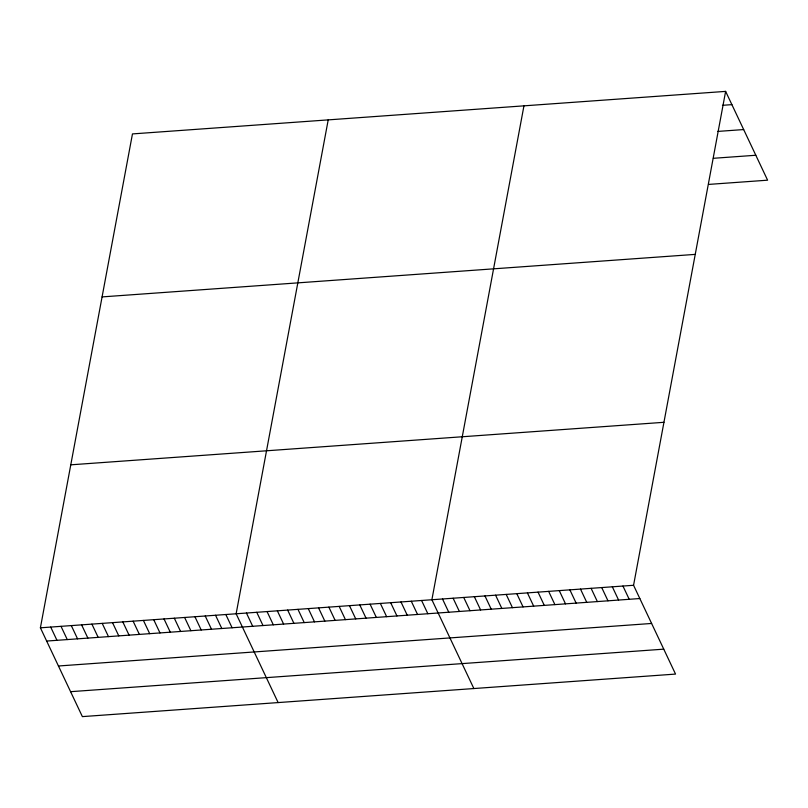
<?xml version="1.0" encoding="UTF-8"?>
<svg xmlns="http://www.w3.org/2000/svg" width="808" height="808" viewBox="0 0 808 808"><rect width="100%" height="100%" fill="white"/><g stroke="black" fill="none" stroke-linecap="round" stroke-linejoin="round"><path stroke-width="1.21" d="M725.624 91.385L633.563 585.285L675.538 674.084L82.376 716.615L40.4 627.816L132.462 133.916L725.624 91.385L767.6 180.184L708.626 184.416M328.21 119.877L236.138 613.777L278.124 702.576M523.948 105.848L431.886 599.748L473.862 688.547M722.453 105.313L731.886 104.636M717.726 131.421L743.673 129.563M713.353 158.297L755.813 155.257M102.081 296.9L695.244 254.379M70.781 464.822L663.944 422.301M40.4 627.816L633.563 585.285M46.662 641.057L639.825 598.536M58.449 665.994L651.601 623.463M70.589 691.678L663.752 649.157M622.948 586.053L629.21 599.294M612.333 586.81L618.595 600.051M601.718 587.567L607.98 600.819M591.102 588.335L597.365 601.576M580.487 589.093L586.749 602.334M569.872 589.85L576.134 603.101M559.257 590.618L565.519 603.859M548.642 591.375L554.904 604.616M538.027 592.133L544.289 605.384M527.412 592.9L533.674 606.141M516.797 593.658L523.059 606.899M506.182 594.415L512.444 607.666M495.577 595.183L501.829 608.424M484.962 595.94L491.214 609.182M474.346 596.698L480.609 609.949M463.731 597.465L469.993 610.707M453.116 598.223L459.378 611.464M442.501 598.981L448.763 612.232M421.584 600.485L427.846 613.726M411.282 601.223L417.544 614.464M400.98 601.96L407.242 615.201M390.678 602.697L396.94 615.949M380.376 603.435L386.638 616.686M370.074 604.172L376.336 617.423M359.772 604.919L366.034 618.16M349.47 605.657L355.732 618.898M339.168 606.394L345.43 619.635M328.866 607.131L335.128 620.372M318.564 607.869L324.826 621.11M308.262 608.606L314.524 621.857M297.96 609.343L304.212 622.594M287.658 610.08L293.91 623.332M277.356 610.828L283.608 624.069M267.054 611.565L273.306 624.806M256.752 612.302L263.004 625.543M246.44 613.04L252.702 626.281M225.836 614.514L232.098 627.765M215.534 615.252L221.796 628.503M205.232 615.999L211.494 629.24M194.93 616.736L201.192 629.977M184.628 617.474L190.89 630.715M174.326 618.211L180.588 631.452M164.024 618.948L170.286 632.189M153.722 619.685L159.984 632.937M143.42 620.423L149.682 633.674M133.118 621.16L139.38 634.411M122.816 621.908L129.078 635.149M112.514 622.645L118.776 635.886M102.212 623.382L108.474 636.623M91.91 624.119L98.172 637.361M81.608 624.857L87.87 638.098M71.306 625.594L77.568 638.845M61.004 626.331L67.266 639.582M50.702 627.069L56.964 640.32"/></g></svg>
